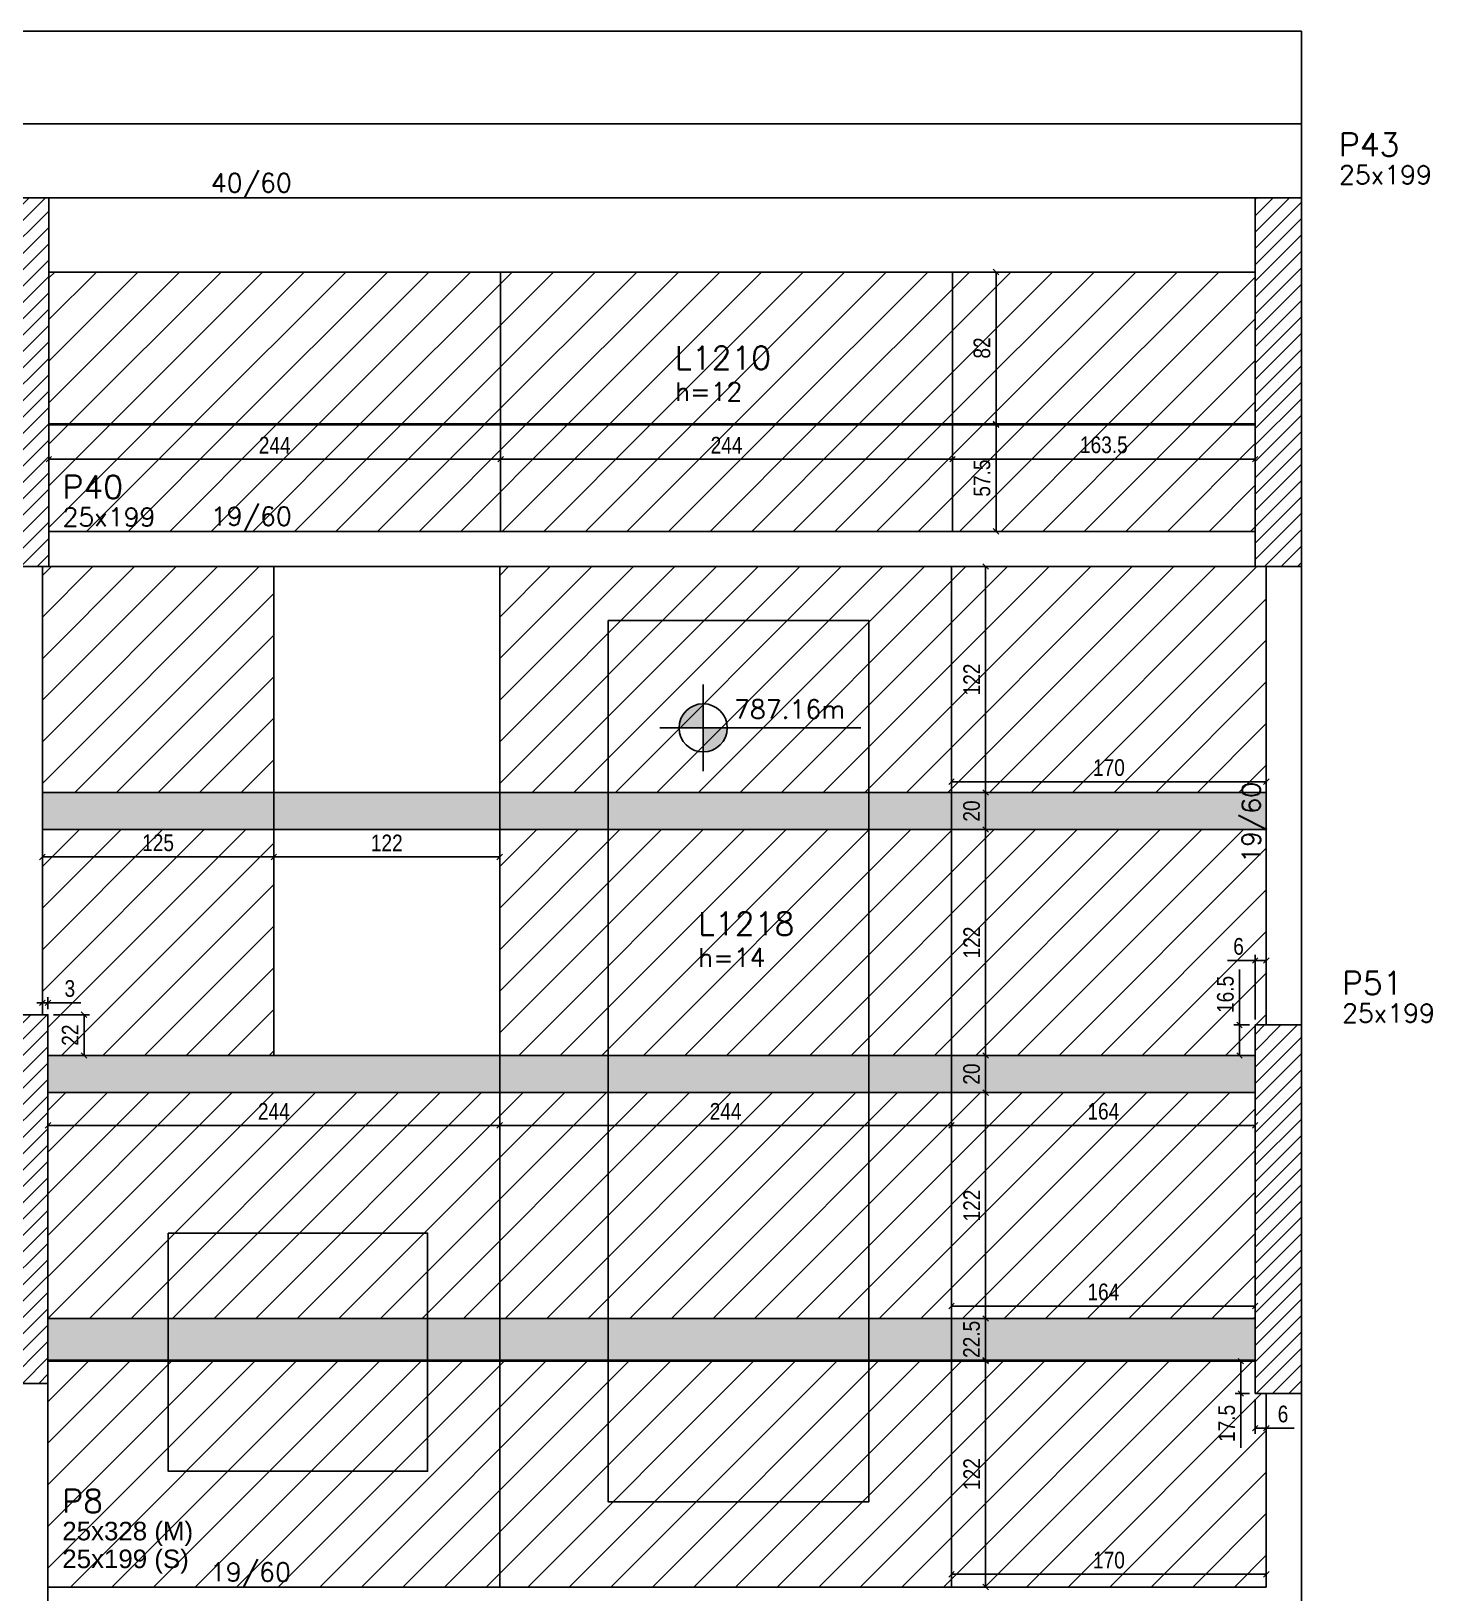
# Model space of a CAD drawing. Extents: x -3557 to 8661, y -614 to 3008.
# Drawn here: x 566 to 1322, y 1177 to 2020 of the extents above; entities that cross this region are included whole.
import ezdxf

# ---------------------------------------------------------------- set-up
doc = ezdxf.new("R2010")
doc.units = 0
doc.linetypes.add('DASHED', pattern=[0.75, 0.5, -0.25])
for name, color, linetype in [('242', 12, 'Continuous'), ('71', 6, 'Continuous'), ('COTA', 241, 'Continuous'), ('F-LAJES', 3, 'Continuous'), ('F-LAJES-DIM', 2, 'Continuous'), ('F-LAJES-NOME', 4, 'Continuous'), ('F-NÍVEL-PLANTA', 2, 'Continuous'), ('F-PILARES-DIM', 172, 'Continuous'), ('F-PILARES-HACH', 174, 'Continuous'), ('F-PILARES-M', 170, 'Continuous'), ('F-PILARES-NOME', 170, 'Continuous'), ('F-PILARES-S', 170, 'Continuous'), ('F-PILARES-V', 170, 'Continuous'), ('F-TEXTO', 6, 'Continuous'), ('F-VIGAS', 3, 'Continuous'), ('F-VIGAS-DIM', 2, 'Continuous'), ('Painéis', 200, 'Continuous')]:
    doc.layers.add(name, color=color, linetype=linetype)
doc.layers.add('Hachura', color=251, linetype='Continuous', lineweight=9)
doc.styles.add('COTA TECNICA-50', font='techl___.ttf', dxfattribs={"height": 9})
doc.styles.add('MCP', font='romans.shx')
doc.styles.get("Standard").update_dxf_attribs({"font": 'arial.ttf'})
doc.dimstyles.new('COTA PAINEL-50', dxfattribs={"dimtxt": 9, "dimasz": 3, "dimexe": 3, "dimexo": 3, "dimgap": 3, "dimtad": 1, "dimdec": 1, "dimzin": 12, "dimdsep": 46, "dimtxsty": 'COTA TECNICA-50', "dimblk1": 'OBLIQUE', "dimblk2": 'OBLIQUE', "dimsah": 1, "dimcen": 0.9, "dimclrd": 4, "dimclre": 4, "dimclrt": 240, "dimadec": 1, "dimazin": 3, "dimtfac": 1, "dimtdec": 1, "dimtmove": 0, "dimatfit": 3, "dimfxl": 1, "dimtolj": 1, "dimtzin": 12, "dimarcsym": 0})
pattern_1 = [(45, (-2007.842, 515.9404), (-4.419417, 4.419417), [])]
pattern_2 = [(45, (-5980.992, -425.763), (-11.22532, 11.22532), [])]

# ---------------------------------------------------------------- blocks, each defined once
blk = doc.blocks.new('Nível - Planta')
at = {"layer": 'F-NÍVEL-PLANTA'}
h = blk.add_hatch(color=71, dxfattribs=at)
h.paths.add_polyline_path([(0, 0), (0, 0.26, 0.414214), (-0.26, 0)])
h.paths.add_polyline_path([(0.26, 0), (0, 0), (0, -0.26, 0.414214)])
for p, q in [((0, -0.469), (0, 0.469)), ((-0.469, 0), (1.704, 0))]:
    blk.add_line(p, q, dxfattribs=at)
blk.add_circle((0, 0), 0.26, dxfattribs=at)
at = {"layer": 'F-TEXTO', "color": 3, "style": 'MCP'}
blk.add_attdef('NÍVEL', (0.333, 0.102), '', height=0.2, dxfattribs=at)
blk = doc.blocks.new('_Oblique')
at = {"color": 0, "linetype": 'ByBlock', "lineweight": -2}
blk.add_line((-0.5, -0.5), (0.5, 0.5), dxfattribs=at)
blk = doc.blocks.new('*D302')
at = {"layer": 'COTA', "color": 4, "lineweight": -2, "transparency": 16777216}
for p, q in [((575.16, 1805.44), (575.16, 1786.4)), ((819.16, 1805.44), (819.16, 1786.4)), ((575.16, 1789.4), (819.16, 1789.4))]:
    blk.add_line(p, q, dxfattribs=at)
at = {"layer": 'Defpoints', "color": 0, "transparency": 16777216}
for p in [(575.16, 1808.44), (819.16, 1808.44), (819.16, 1789.4)]:
    blk.add_point(p, dxfattribs=at)
at = {"layer": 'COTA', "color": 4, "lineweight": -2, "transparency": 16777216, "xscale": 3, "yscale": 3, "zscale": 3, "rotation": 180}
blk.add_blockref('_Oblique', (575.16, 1789.4), dxfattribs=at)
at = {"layer": 'COTA', "color": 4, "lineweight": -2, "transparency": 16777216, "xscale": 3, "yscale": 3, "zscale": 3}
blk.add_blockref('_Oblique', (819.16, 1789.4), dxfattribs=at)
at = {"layer": 'COTA', "color": 240, "transparency": 16777216, "insert": (697.16, 1796.96), "char_height": 9, "attachment_point": 5, "style": 'COTA TECNICA-50'}
blk.add_mtext('\\A1;244', dxfattribs=at)
blk = doc.blocks.new('*D303')
at = {"layer": 'COTA', "color": 4, "lineweight": -2, "transparency": 16777216}
for p, q in [((819.16, 1805.44), (819.16, 1786.4)), ((1063.16, 1805.44), (1063.16, 1786.4)), ((819.16, 1789.4), (1063.16, 1789.4))]:
    blk.add_line(p, q, dxfattribs=at)
at = {"layer": 'Defpoints', "color": 0, "transparency": 16777216}
for p in [(819.16, 1808.44), (1063.16, 1808.44), (1063.16, 1789.4)]:
    blk.add_point(p, dxfattribs=at)
at = {"layer": 'COTA', "color": 4, "lineweight": -2, "transparency": 16777216, "xscale": 3, "yscale": 3, "zscale": 3, "rotation": 180}
blk.add_blockref('_Oblique', (819.16, 1789.4), dxfattribs=at)
at = {"layer": 'COTA', "color": 4, "lineweight": -2, "transparency": 16777216, "xscale": 3, "yscale": 3, "zscale": 3}
blk.add_blockref('_Oblique', (1063.16, 1789.4), dxfattribs=at)
at = {"layer": 'COTA', "color": 240, "transparency": 16777216, "insert": (941.16, 1796.96), "char_height": 9, "attachment_point": 5, "style": 'COTA TECNICA-50'}
blk.add_mtext('\\A1;244', dxfattribs=at)
blk = doc.blocks.new('*D304')
at = {"layer": 'COTA', "color": 4, "lineweight": -2, "transparency": 16777216}
for p, q in [((1063.16, 1805.44), (1063.16, 1786.4)), ((1226.66, 1804.94), (1226.66, 1786.4)), ((1063.16, 1789.4), (1226.66, 1789.4))]:
    blk.add_line(p, q, dxfattribs=at)
at = {"layer": 'Defpoints', "color": 0, "transparency": 16777216}
for p in [(1063.16, 1808.44), (1226.66, 1807.94), (1226.66, 1789.4)]:
    blk.add_point(p, dxfattribs=at)
at = {"layer": 'COTA', "color": 4, "lineweight": -2, "transparency": 16777216, "xscale": 3, "yscale": 3, "zscale": 3, "rotation": 180}
blk.add_blockref('_Oblique', (1063.16, 1789.4), dxfattribs=at)
at = {"layer": 'COTA', "color": 4, "lineweight": -2, "transparency": 16777216, "xscale": 3, "yscale": 3, "zscale": 3}
blk.add_blockref('_Oblique', (1226.66, 1789.4), dxfattribs=at)
at = {"layer": 'COTA', "color": 240, "transparency": 16777216, "insert": (1144.91, 1797.09), "char_height": 9, "attachment_point": 5, "style": 'COTA TECNICA-50'}
blk.add_mtext('\\A1;163.5', dxfattribs=at)
blk = doc.blocks.new('*D305')
at = {"layer": 'COTA', "color": 4, "lineweight": -2, "transparency": 16777216}
for p, q in [((1066.16, 1807.94), (1089.72, 1807.94)), ((1086.72, 1750.44), (1086.72, 1807.94)), ((1066.16, 1750.44), (1089.72, 1750.44))]:
    blk.add_line(p, q, dxfattribs=at)
at = {"layer": 'Defpoints', "color": 0, "transparency": 16777216}
for p in [(1063.16, 1807.94), (1086.72, 1807.94), (1063.16, 1750.44)]:
    blk.add_point(p, dxfattribs=at)
at = {"layer": 'COTA', "color": 4, "lineweight": -2, "transparency": 16777216, "xscale": 3, "yscale": 3, "zscale": 3}
for p, rotation in [((1086.72, 1807.94), 90), ((1086.72, 1750.44), 270)]:
    blk.add_blockref('_Oblique', p, dxfattribs=dict(at, rotation=rotation))
at = {"layer": 'COTA', "color": 240, "transparency": 16777216, "insert": (1079.12, 1779.19), "char_height": 9, "attachment_point": 5, "rotation": 90, "style": 'COTA TECNICA-50'}
blk.add_mtext('\\A1;57.5', dxfattribs=at)
blk = doc.blocks.new('*D306')
at = {"layer": 'COTA', "color": 4, "lineweight": -2, "transparency": 16777216}
for p, q in [((1066.16, 1890.44), (1089.72, 1890.44)), ((1086.72, 1808.44), (1086.72, 1890.44)), ((1066.16, 1808.44), (1089.72, 1808.44))]:
    blk.add_line(p, q, dxfattribs=at)
at = {"layer": 'Defpoints', "color": 0, "transparency": 16777216}
for p in [(1063.16, 1890.44), (1086.72, 1890.44), (1063.16, 1808.44)]:
    blk.add_point(p, dxfattribs=at)
at = {"layer": 'COTA', "color": 4, "lineweight": -2, "transparency": 16777216, "xscale": 3, "yscale": 3, "zscale": 3}
for p, rotation in [((1086.72, 1890.44), 90), ((1086.72, 1808.44), 270)]:
    blk.add_blockref('_Oblique', p, dxfattribs=dict(at, rotation=rotation))
at = {"layer": 'COTA', "color": 240, "transparency": 16777216, "insert": (1079.13, 1849.44), "char_height": 9, "attachment_point": 5, "rotation": 90, "style": 'COTA TECNICA-50'}
blk.add_mtext('\\A1;82', dxfattribs=at)
blk = doc.blocks.new('*D195')
at = {"layer": 'COTA', "color": 4, "lineweight": -2, "transparency": 16777216}
for p, q in [((1062.66, 1183.44), (1062.66, 1190.38)), ((1232.66, 1183.44), (1232.66, 1190.38)), ((1062.66, 1187.38), (1232.66, 1187.38))]:
    blk.add_line(p, q, dxfattribs=at)
at = {"layer": 'Defpoints', "color": 0, "transparency": 16777216}
for p in [(1062.66, 1180.44), (1232.66, 1187.38), (1232.66, 1180.44)]:
    blk.add_point(p, dxfattribs=at)
at = {"layer": 'COTA', "color": 4, "lineweight": -2, "transparency": 16777216, "xscale": 3, "yscale": 3, "zscale": 3, "rotation": 180}
blk.add_blockref('_Oblique', (1062.66, 1187.38), dxfattribs=at)
at = {"layer": 'COTA', "color": 4, "lineweight": -2, "transparency": 16777216, "xscale": 3, "yscale": 3, "zscale": 3}
blk.add_blockref('_Oblique', (1232.66, 1187.38), dxfattribs=at)
at = {"layer": 'COTA', "color": 240, "transparency": 16777216, "insert": (1147.66, 1194.98), "char_height": 9, "attachment_point": 5, "style": 'COTA TECNICA-50'}
blk.add_mtext('\\A1;170', dxfattribs=at)
blk = doc.blocks.new('*D196')
at = {"layer": 'COTA', "color": 4, "lineweight": -2, "transparency": 16777216}
for p, q in [((1062.66, 1328.44), (1062.66, 1335.18)), ((1062.66, 1332.18), (1226.66, 1332.18)), ((1226.66, 1328.44), (1226.66, 1335.18))]:
    blk.add_line(p, q, dxfattribs=at)
at = {"layer": 'Defpoints', "color": 0, "transparency": 16777216}
for p in [(1226.66, 1332.18), (1062.66, 1325.44), (1226.66, 1325.44)]:
    blk.add_point(p, dxfattribs=at)
at = {"layer": 'COTA', "color": 4, "lineweight": -2, "transparency": 16777216, "xscale": 3, "yscale": 3, "zscale": 3, "rotation": 180}
blk.add_blockref('_Oblique', (1062.66, 1332.18), dxfattribs=at)
at = {"layer": 'COTA', "color": 4, "lineweight": -2, "transparency": 16777216, "xscale": 3, "yscale": 3, "zscale": 3}
blk.add_blockref('_Oblique', (1226.66, 1332.18), dxfattribs=at)
at = {"layer": 'COTA', "color": 240, "transparency": 16777216, "insert": (1144.66, 1339.77), "char_height": 9, "attachment_point": 5, "style": 'COTA TECNICA-50'}
blk.add_mtext('\\A1;164', dxfattribs=at)
blk = doc.blocks.new('*D197')
at = {"layer": 'COTA', "color": 4, "lineweight": -2, "transparency": 16777216}
for p, q in [((574.66, 1444.44), (574.66, 1426.71)), ((818.66, 1444.44), (818.66, 1426.71)), ((574.66, 1429.71), (818.66, 1429.71))]:
    blk.add_line(p, q, dxfattribs=at)
at = {"layer": 'Defpoints', "color": 0, "transparency": 16777216}
for p in [(574.66, 1447.44), (818.66, 1447.44), (818.66, 1429.71)]:
    blk.add_point(p, dxfattribs=at)
at = {"layer": 'COTA', "color": 4, "lineweight": -2, "transparency": 16777216, "xscale": 3, "yscale": 3, "zscale": 3, "rotation": 180}
blk.add_blockref('_Oblique', (574.66, 1429.71), dxfattribs=at)
at = {"layer": 'COTA', "color": 4, "lineweight": -2, "transparency": 16777216, "xscale": 3, "yscale": 3, "zscale": 3}
blk.add_blockref('_Oblique', (818.66, 1429.71), dxfattribs=at)
at = {"layer": 'COTA', "color": 240, "transparency": 16777216, "insert": (696.66, 1437.27), "char_height": 9, "attachment_point": 5, "style": 'COTA TECNICA-50'}
blk.add_mtext('\\A1;244', dxfattribs=at)
blk = doc.blocks.new('*D198')
at = {"layer": 'COTA', "color": 4, "lineweight": -2, "transparency": 16777216}
for p, q in [((818.66, 1444.44), (818.66, 1426.71)), ((1062.66, 1444.44), (1062.66, 1426.71)), ((818.66, 1429.71), (1062.66, 1429.71))]:
    blk.add_line(p, q, dxfattribs=at)
at = {"layer": 'Defpoints', "color": 0, "transparency": 16777216}
for p in [(818.66, 1447.44), (1062.66, 1447.44), (1062.66, 1429.71)]:
    blk.add_point(p, dxfattribs=at)
at = {"layer": 'COTA', "color": 4, "lineweight": -2, "transparency": 16777216, "xscale": 3, "yscale": 3, "zscale": 3, "rotation": 180}
blk.add_blockref('_Oblique', (818.66, 1429.71), dxfattribs=at)
at = {"layer": 'COTA', "color": 4, "lineweight": -2, "transparency": 16777216, "xscale": 3, "yscale": 3, "zscale": 3}
blk.add_blockref('_Oblique', (1062.66, 1429.71), dxfattribs=at)
at = {"layer": 'COTA', "color": 240, "transparency": 16777216, "insert": (940.66, 1437.27), "char_height": 9, "attachment_point": 5, "style": 'COTA TECNICA-50'}
blk.add_mtext('\\A1;244', dxfattribs=at)
blk = doc.blocks.new('*D199')
at = {"layer": 'COTA', "color": 4, "lineweight": -2, "transparency": 16777216}
for p, q in [((1062.66, 1444.44), (1062.66, 1426.71)), ((1226.66, 1444.44), (1226.66, 1426.71)), ((1062.66, 1429.71), (1226.66, 1429.71))]:
    blk.add_line(p, q, dxfattribs=at)
at = {"layer": 'Defpoints', "color": 0, "transparency": 16777216}
for p in [(1062.66, 1447.44), (1226.66, 1447.44), (1226.66, 1429.71)]:
    blk.add_point(p, dxfattribs=at)
at = {"layer": 'COTA', "color": 4, "lineweight": -2, "transparency": 16777216, "xscale": 3, "yscale": 3, "zscale": 3, "rotation": 180}
blk.add_blockref('_Oblique', (1062.66, 1429.71), dxfattribs=at)
at = {"layer": 'COTA', "color": 4, "lineweight": -2, "transparency": 16777216, "xscale": 3, "yscale": 3, "zscale": 3}
blk.add_blockref('_Oblique', (1226.66, 1429.71), dxfattribs=at)
at = {"layer": 'COTA', "color": 240, "transparency": 16777216, "insert": (1144.66, 1437.3), "char_height": 9, "attachment_point": 5, "style": 'COTA TECNICA-50'}
blk.add_mtext('\\A1;164', dxfattribs=at)
blk = doc.blocks.new('*D200')
at = {"layer": 'COTA', "color": 4, "lineweight": -2, "transparency": 16777216}
for p, q in [((1065.66, 1302.44), (1084.09, 1302.44)), ((1081.09, 1180.44), (1081.09, 1302.44)), ((1065.66, 1180.44), (1084.09, 1180.44))]:
    blk.add_line(p, q, dxfattribs=at)
at = {"layer": 'Defpoints', "color": 0, "transparency": 16777216}
for p in [(1062.66, 1302.44), (1081.09, 1302.44), (1062.66, 1180.44)]:
    blk.add_point(p, dxfattribs=at)
at = {"layer": 'COTA', "color": 4, "lineweight": -2, "transparency": 16777216, "xscale": 3, "yscale": 3, "zscale": 3}
for p, rotation in [((1081.09, 1302.44), 90), ((1081.09, 1180.44), 270)]:
    blk.add_blockref('_Oblique', p, dxfattribs=dict(at, rotation=rotation))
at = {"layer": 'COTA', "color": 240, "transparency": 16777216, "insert": (1073.54, 1241.44), "char_height": 9, "attachment_point": 5, "rotation": 90, "style": 'COTA TECNICA-50'}
blk.add_mtext('\\A1;122', dxfattribs=at)
blk = doc.blocks.new('*D201')
at = {"layer": 'COTA', "color": 4, "lineweight": -2, "transparency": 16777216}
for p, q in [((1065.66, 1325.44), (1084.09, 1325.44)), ((1081.09, 1302.94), (1081.09, 1325.44)), ((1065.66, 1302.94), (1084.09, 1302.94))]:
    blk.add_line(p, q, dxfattribs=at)
at = {"layer": 'Defpoints', "color": 0, "transparency": 16777216}
for p in [(1062.66, 1325.44), (1081.09, 1325.44), (1062.66, 1302.94)]:
    blk.add_point(p, dxfattribs=at)
at = {"layer": 'COTA', "color": 4, "lineweight": -2, "transparency": 16777216, "xscale": 3, "yscale": 3, "zscale": 3}
for p, rotation in [((1081.09, 1325.44), 90), ((1081.09, 1302.94), 270)]:
    blk.add_blockref('_Oblique', p, dxfattribs=dict(at, rotation=rotation))
at = {"layer": 'COTA', "color": 240, "transparency": 16777216, "insert": (1073.49, 1314.19), "char_height": 9, "attachment_point": 5, "rotation": 90, "style": 'COTA TECNICA-50'}
blk.add_mtext('\\A1;22.5', dxfattribs=at)
blk = doc.blocks.new('*D202')
at = {"layer": 'COTA', "color": 4, "lineweight": -2, "transparency": 16777216}
for p, q in [((1065.66, 1447.44), (1084.09, 1447.44)), ((1081.09, 1325.44), (1081.09, 1447.44)), ((1065.66, 1325.44), (1084.09, 1325.44))]:
    blk.add_line(p, q, dxfattribs=at)
at = {"layer": 'Defpoints', "color": 0, "transparency": 16777216}
for p in [(1062.66, 1447.44), (1081.09, 1447.44), (1062.66, 1325.44)]:
    blk.add_point(p, dxfattribs=at)
at = {"layer": 'COTA', "color": 4, "lineweight": -2, "transparency": 16777216, "xscale": 3, "yscale": 3, "zscale": 3}
for p, rotation in [((1081.09, 1447.44), 90), ((1081.09, 1325.44), 270)]:
    blk.add_blockref('_Oblique', p, dxfattribs=dict(at, rotation=rotation))
at = {"layer": 'COTA', "color": 240, "transparency": 16777216, "insert": (1073.54, 1386.44), "char_height": 9, "attachment_point": 5, "rotation": 90, "style": 'COTA TECNICA-50'}
blk.add_mtext('\\A1;122', dxfattribs=at)
blk = doc.blocks.new('*D203')
at = {"layer": 'COTA', "color": 4, "lineweight": -2, "transparency": 16777216}
for p, q in [((1065.66, 1467.44), (1084.09, 1467.44)), ((1081.09, 1447.44), (1081.09, 1467.44)), ((1065.66, 1447.44), (1084.09, 1447.44))]:
    blk.add_line(p, q, dxfattribs=at)
at = {"layer": 'Defpoints', "color": 0, "transparency": 16777216}
for p in [(1062.66, 1467.44), (1081.09, 1467.44), (1062.66, 1447.44)]:
    blk.add_point(p, dxfattribs=at)
at = {"layer": 'COTA', "color": 4, "lineweight": -2, "transparency": 16777216, "xscale": 3, "yscale": 3, "zscale": 3}
for p, rotation in [((1081.09, 1467.44), 90), ((1081.09, 1447.44), 270)]:
    blk.add_blockref('_Oblique', p, dxfattribs=dict(at, rotation=rotation))
at = {"layer": 'COTA', "color": 240, "transparency": 16777216, "insert": (1073.5, 1457.44), "char_height": 9, "attachment_point": 5, "rotation": 90, "style": 'COTA TECNICA-50'}
blk.add_mtext('\\A1;20', dxfattribs=at)
blk = doc.blocks.new('*D204')
at = {"layer": 'COTA', "color": 4, "lineweight": -2, "transparency": 16777216}
for p, q in [((1065.66, 1589.44), (1084.09, 1589.44)), ((1081.09, 1467.44), (1081.09, 1589.44)), ((1065.66, 1467.44), (1084.09, 1467.44))]:
    blk.add_line(p, q, dxfattribs=at)
at = {"layer": 'Defpoints', "color": 0, "transparency": 16777216}
for p in [(1062.66, 1589.44), (1081.09, 1589.44), (1062.66, 1467.44)]:
    blk.add_point(p, dxfattribs=at)
at = {"layer": 'COTA', "color": 4, "lineweight": -2, "transparency": 16777216, "xscale": 3, "yscale": 3, "zscale": 3}
for p, rotation in [((1081.09, 1589.44), 90), ((1081.09, 1467.44), 270)]:
    blk.add_blockref('_Oblique', p, dxfattribs=dict(at, rotation=rotation))
at = {"layer": 'COTA', "color": 240, "transparency": 16777216, "insert": (1073.54, 1528.44), "char_height": 9, "attachment_point": 5, "rotation": 90, "style": 'COTA TECNICA-50'}
blk.add_mtext('\\A1;122', dxfattribs=at)
blk = doc.blocks.new('*D205')
at = {"layer": 'COTA', "color": 4, "lineweight": -2, "transparency": 16777216}
for p, q in [((1065.66, 1609.44), (1084.09, 1609.44)), ((1081.09, 1589.44), (1081.09, 1609.44)), ((1065.66, 1589.44), (1084.09, 1589.44))]:
    blk.add_line(p, q, dxfattribs=at)
at = {"layer": 'Defpoints', "color": 0, "transparency": 16777216}
for p in [(1062.66, 1609.44), (1081.09, 1609.44), (1062.66, 1589.44)]:
    blk.add_point(p, dxfattribs=at)
at = {"layer": 'COTA', "color": 4, "lineweight": -2, "transparency": 16777216, "xscale": 3, "yscale": 3, "zscale": 3}
for p, rotation in [((1081.09, 1609.44), 90), ((1081.09, 1589.44), 270)]:
    blk.add_blockref('_Oblique', p, dxfattribs=dict(at, rotation=rotation))
at = {"layer": 'COTA', "color": 240, "transparency": 16777216, "insert": (1073.5, 1599.44), "char_height": 9, "attachment_point": 5, "rotation": 90, "style": 'COTA TECNICA-50'}
blk.add_mtext('\\A1;20', dxfattribs=at)
blk = doc.blocks.new('*D206')
at = {"layer": 'COTA', "color": 4, "lineweight": -2, "transparency": 16777216}
for p, q in [((1065.66, 1731.44), (1084.09, 1731.44)), ((1081.09, 1609.44), (1081.09, 1731.44)), ((1065.66, 1609.44), (1084.09, 1609.44))]:
    blk.add_line(p, q, dxfattribs=at)
at = {"layer": 'Defpoints', "color": 0, "transparency": 16777216}
for p in [(1062.66, 1731.44), (1081.09, 1731.44), (1062.66, 1609.44)]:
    blk.add_point(p, dxfattribs=at)
at = {"layer": 'COTA', "color": 4, "lineweight": -2, "transparency": 16777216, "xscale": 3, "yscale": 3, "zscale": 3}
for p, rotation in [((1081.09, 1731.44), 90), ((1081.09, 1609.44), 270)]:
    blk.add_blockref('_Oblique', p, dxfattribs=dict(at, rotation=rotation))
at = {"layer": 'COTA', "color": 240, "transparency": 16777216, "insert": (1073.54, 1670.44), "char_height": 9, "attachment_point": 5, "rotation": 90, "style": 'COTA TECNICA-50'}
blk.add_mtext('\\A1;122', dxfattribs=at)
blk = doc.blocks.new('*D207')
at = {"layer": 'COTA', "color": 4, "lineweight": -2, "transparency": 16777216}
for p, q in [((1062.66, 1612.44), (1062.66, 1618.26)), ((1062.66, 1615.26), (1232.66, 1615.26)), ((1232.66, 1612.44), (1232.66, 1618.26))]:
    blk.add_line(p, q, dxfattribs=at)
at = {"layer": 'Defpoints', "color": 0, "transparency": 16777216}
for p in [(1232.66, 1615.26), (1062.66, 1609.44), (1232.66, 1609.44)]:
    blk.add_point(p, dxfattribs=at)
at = {"layer": 'COTA', "color": 4, "lineweight": -2, "transparency": 16777216, "xscale": 3, "yscale": 3, "zscale": 3, "rotation": 180}
blk.add_blockref('_Oblique', (1062.66, 1615.26), dxfattribs=at)
at = {"layer": 'COTA', "color": 4, "lineweight": -2, "transparency": 16777216, "xscale": 3, "yscale": 3, "zscale": 3}
blk.add_blockref('_Oblique', (1232.66, 1615.26), dxfattribs=at)
at = {"layer": 'COTA', "color": 240, "transparency": 16777216, "insert": (1147.66, 1622.85), "char_height": 9, "attachment_point": 5, "style": 'COTA TECNICA-50'}
blk.add_mtext('\\A1;170', dxfattribs=at)
blk = doc.blocks.new('*D208')
at = {"layer": 'COTA', "color": 4, "lineweight": -2, "transparency": 16777216}
for p, q in [((1223.66, 1302.44), (1215.88, 1302.44)), ((1218.88, 1302.44), (1218.88, 1284.94)), ((1223.66, 1284.94), (1215.88, 1284.94)), ((1218.88, 1284.94), (1218.88, 1255.7))]:
    blk.add_line(p, q, dxfattribs=at)
at = {"layer": 'Defpoints', "color": 0, "transparency": 16777216}
for p in [(1226.66, 1302.44), (1218.88, 1284.94), (1226.66, 1284.94)]:
    blk.add_point(p, dxfattribs=at)
at = {"layer": 'COTA', "color": 4, "lineweight": -2, "transparency": 16777216, "xscale": 3, "yscale": 3, "zscale": 3}
for p, rotation in [((1218.88, 1302.44), 90), ((1218.88, 1284.94), 270)]:
    blk.add_blockref('_Oblique', p, dxfattribs=dict(at, rotation=rotation))
at = {"layer": 'COTA', "color": 240, "transparency": 16777216, "insert": (1211.28, 1268.82), "char_height": 9, "attachment_point": 5, "rotation": 90, "style": 'COTA TECNICA-50'}
blk.add_mtext('\\A1;17.5', dxfattribs=at)
blk = doc.blocks.new('*D209')
at = {"layer": 'COTA', "color": 4, "lineweight": -2, "transparency": 16777216}
for p, q in [((1226.66, 1281.94), (1226.66, 1263.25)), ((1232.66, 1281.94), (1232.66, 1263.25)), ((1226.66, 1266.25), (1232.66, 1266.25)), ((1232.66, 1266.25), (1247.66, 1266.25))]:
    blk.add_line(p, q, dxfattribs=at)
at = {"layer": 'Defpoints', "color": 0, "transparency": 16777216}
for p in [(1226.66, 1284.94), (1232.66, 1284.94), (1232.66, 1266.25)]:
    blk.add_point(p, dxfattribs=at)
at = {"layer": 'COTA', "color": 4, "lineweight": -2, "transparency": 16777216, "xscale": 3, "yscale": 3, "zscale": 3, "rotation": 180}
blk.add_blockref('_Oblique', (1226.66, 1266.25), dxfattribs=at)
at = {"layer": 'COTA', "color": 4, "lineweight": -2, "transparency": 16777216, "xscale": 3, "yscale": 3, "zscale": 3}
blk.add_blockref('_Oblique', (1232.66, 1266.25), dxfattribs=at)
at = {"layer": 'COTA', "color": 240, "transparency": 16777216, "insert": (1241.66, 1273.84), "char_height": 9, "attachment_point": 5, "style": 'COTA TECNICA-50'}
blk.add_mtext('\\A1;6', dxfattribs=at)
blk = doc.blocks.new('*D349')
at = {"layer": 'COTA', "color": 4, "lineweight": -2, "transparency": 16777216}
for p, q in [((1218.18, 1483.94), (1218.18, 1513.91)), ((1223.66, 1483.94), (1215.18, 1483.94)), ((1218.18, 1467.44), (1218.18, 1483.94)), ((1223.66, 1467.44), (1215.18, 1467.44))]:
    blk.add_line(p, q, dxfattribs=at)
at = {"layer": 'Defpoints', "color": 0, "transparency": 16777216}
for p in [(1218.18, 1483.94), (1226.66, 1483.94), (1226.66, 1467.44)]:
    blk.add_point(p, dxfattribs=at)
at = {"layer": 'COTA', "color": 4, "lineweight": -2, "transparency": 16777216, "xscale": 3, "yscale": 3, "zscale": 3}
for p, rotation in [((1218.18, 1483.94), 90), ((1218.18, 1467.44), 270)]:
    blk.add_blockref('_Oblique', p, dxfattribs=dict(at, rotation=rotation))
at = {"layer": 'COTA', "color": 240, "transparency": 16777216, "insert": (1210.58, 1500.43), "char_height": 9, "attachment_point": 5, "rotation": 90, "style": 'COTA TECNICA-50'}
blk.add_mtext('\\A1;16.5', dxfattribs=at)
blk = doc.blocks.new('*D210')
at = {"layer": 'COTA', "color": 4, "lineweight": -2, "transparency": 16777216}
for p, q in [((1226.66, 1518.71), (1211.66, 1518.71)), ((1226.66, 1486.94), (1226.66, 1521.71)), ((1232.66, 1518.71), (1226.66, 1518.71)), ((1232.66, 1486.94), (1232.66, 1521.71))]:
    blk.add_line(p, q, dxfattribs=at)
at = {"layer": 'Defpoints', "color": 0, "transparency": 16777216}
for p in [(1226.66, 1518.71), (1226.66, 1483.94), (1232.66, 1483.94)]:
    blk.add_point(p, dxfattribs=at)
at = {"layer": 'COTA', "color": 4, "lineweight": -2, "transparency": 16777216, "xscale": 3, "yscale": 3, "zscale": 3, "rotation": 180}
blk.add_blockref('_Oblique', (1226.66, 1518.71), dxfattribs=at)
at = {"layer": 'COTA', "color": 4, "lineweight": -2, "transparency": 16777216, "xscale": 3, "yscale": 3, "zscale": 3}
blk.add_blockref('_Oblique', (1232.66, 1518.71), dxfattribs=at)
at = {"layer": 'COTA', "color": 240, "transparency": 16777216, "insert": (1217.66, 1526.3), "char_height": 9, "attachment_point": 5, "style": 'COTA TECNICA-50'}
blk.add_mtext('\\A1;6', dxfattribs=at)
blk = doc.blocks.new('*D341')
at = {"layer": 'COTA', "color": 4, "lineweight": -2, "transparency": 16777216}
for p, q in [((571.66, 1586.44), (571.66, 1571.64)), ((696.66, 1586.44), (696.66, 1571.64)), ((571.66, 1574.64), (696.66, 1574.64))]:
    blk.add_line(p, q, dxfattribs=at)
at = {"layer": 'Defpoints', "color": 0, "transparency": 16777216}
for p in [(571.66, 1589.44), (696.66, 1589.44), (696.66, 1574.64)]:
    blk.add_point(p, dxfattribs=at)
at = {"layer": 'COTA', "color": 4, "lineweight": -2, "transparency": 16777216, "xscale": 3, "yscale": 3, "zscale": 3, "rotation": 180}
blk.add_blockref('_Oblique', (571.66, 1574.64), dxfattribs=at)
at = {"layer": 'COTA', "color": 4, "lineweight": -2, "transparency": 16777216, "xscale": 3, "yscale": 3, "zscale": 3}
blk.add_blockref('_Oblique', (696.66, 1574.64), dxfattribs=at)
at = {"layer": 'COTA', "color": 240, "transparency": 16777216, "insert": (634.16, 1582.23), "char_height": 9, "attachment_point": 5, "style": 'COTA TECNICA-50'}
blk.add_mtext('\\A1;125', dxfattribs=at)
blk = doc.blocks.new('*D342')
at = {"layer": 'COTA', "color": 4, "lineweight": -2, "transparency": 16777216}
for p, q in [((696.66, 1586.44), (696.66, 1571.64)), ((818.66, 1586.44), (818.66, 1571.64)), ((696.66, 1574.64), (818.66, 1574.64))]:
    blk.add_line(p, q, dxfattribs=at)
at = {"layer": 'Defpoints', "color": 0, "transparency": 16777216}
for p in [(696.66, 1589.44), (818.66, 1589.44), (818.66, 1574.64)]:
    blk.add_point(p, dxfattribs=at)
at = {"layer": 'COTA', "color": 4, "lineweight": -2, "transparency": 16777216, "xscale": 3, "yscale": 3, "zscale": 3, "rotation": 180}
blk.add_blockref('_Oblique', (696.66, 1574.64), dxfattribs=at)
at = {"layer": 'COTA', "color": 4, "lineweight": -2, "transparency": 16777216, "xscale": 3, "yscale": 3, "zscale": 3}
blk.add_blockref('_Oblique', (818.66, 1574.64), dxfattribs=at)
at = {"layer": 'COTA', "color": 240, "transparency": 16777216, "insert": (757.66, 1582.19), "char_height": 9, "attachment_point": 5, "style": 'COTA TECNICA-50'}
blk.add_mtext('\\A1;122', dxfattribs=at)
blk = doc.blocks.new('*D343')
at = {"layer": 'COTA', "color": 4, "lineweight": -2, "transparency": 16777216}
for p, q in [((577.66, 1489.44), (597.17, 1489.44)), ((594.17, 1467.44), (594.17, 1489.44)), ((577.66, 1467.44), (597.17, 1467.44))]:
    blk.add_line(p, q, dxfattribs=at)
at = {"layer": 'Defpoints', "color": 0, "transparency": 16777216}
for p in [(574.66, 1489.44), (594.17, 1489.44), (574.66, 1467.44)]:
    blk.add_point(p, dxfattribs=at)
at = {"layer": 'COTA', "color": 4, "lineweight": -2, "transparency": 16777216, "xscale": 3, "yscale": 3, "zscale": 3}
for p, rotation in [((594.17, 1489.44), 90), ((594.17, 1467.44), 270)]:
    blk.add_blockref('_Oblique', p, dxfattribs=dict(at, rotation=rotation))
at = {"layer": 'COTA', "color": 240, "transparency": 16777216, "insert": (586.67, 1478.44), "char_height": 9, "attachment_point": 5, "rotation": 90, "style": 'COTA TECNICA-50'}
blk.add_mtext('\\A1;22', dxfattribs=at)
blk = doc.blocks.new('*D340')
at = {"layer": 'COTA', "color": 4, "lineweight": -2, "transparency": 16777216}
for p, q in [((571.66, 1495.87), (568.66, 1495.87)), ((571.66, 1492.44), (571.66, 1498.87)), ((571.66, 1495.87), (574.66, 1495.87)), ((574.66, 1492.44), (574.66, 1498.87)), ((574.66, 1495.87), (592.36, 1495.87))]:
    blk.add_line(p, q, dxfattribs=at)
at = {"layer": 'Defpoints', "color": 0, "transparency": 16777216}
for p in [(574.66, 1495.87), (571.66, 1489.44), (574.66, 1489.44)]:
    blk.add_point(p, dxfattribs=at)
at = {"layer": 'COTA', "color": 4, "lineweight": -2, "transparency": 16777216, "xscale": 3, "yscale": 3, "zscale": 3}
blk.add_blockref('_Oblique', (571.66, 1495.87), dxfattribs=at)
at = {"layer": 'COTA', "color": 4, "lineweight": -2, "transparency": 16777216, "xscale": 3, "yscale": 3, "zscale": 3, "rotation": 180}
blk.add_blockref('_Oblique', (574.66, 1495.87), dxfattribs=at)
at = {"layer": 'COTA', "color": 240, "transparency": 16777216, "insert": (586.51, 1503.56), "char_height": 9, "attachment_point": 5, "style": 'COTA TECNICA-50'}
blk.add_mtext('\\A1;3', dxfattribs=at)

msp = doc.modelspace()

# ---------------------------------------------------------------- hatches: boundary and pattern name
at = {"layer": 'F-PILARES-HACH', "linetype": 'Continuous'}
h = msp.add_hatch(dxfattribs=at)
h.set_pattern_fill('ANSI31', color=256, scale=50, style=0)
h.set_pattern_definition(pattern_1)
h.paths.add_polyline_path([(550.16, 1731.44), (575.16, 1731.44), (575.16, 1930.44), (550.16, 1930.44)], flags=16)
h = msp.add_hatch(dxfattribs=at)
h.set_pattern_fill('ANSI31', color=256, scale=50, style=0)
h.set_pattern_definition(pattern_1)
h.paths.add_polyline_path([(1226.66, 1731.44), (1251.66, 1731.44), (1251.66, 1930.44), (1226.66, 1930.44)], flags=16)
h = msp.add_hatch(dxfattribs=at)
h.set_pattern_fill('ANSI31', color=256, scale=50, style=0)
h.set_pattern_definition(pattern_1)
h.paths.add_polyline_path([(549.66, 1290.44), (574.66, 1290.44), (574.66, 1489.44), (549.66, 1489.44)], flags=16)
h = msp.add_hatch(dxfattribs=at)
h.set_pattern_fill('ANSI31', color=256, scale=50, style=0)
h.set_pattern_definition(pattern_1)
h.paths.add_polyline_path([(1226.66, 1284.94), (1251.66, 1284.94), (1251.66, 1483.94), (1226.66, 1483.94)], flags=16)
at = {"layer": 'Hachura', "linetype": 'ByBlock'}
h = msp.add_hatch(dxfattribs=at)
h.set_pattern_fill('ANSI31', color=256, scale=5)
h.set_pattern_definition(pattern_2)
h.paths.add_polyline_path([(575.16, 1890.44), (575.16, 1808.44), (819.16, 1808.44), (819.16, 1890.44)])
h.paths.add_polyline_path([(575.16, 1807.94), (575.16, 1750.44), (819.16, 1750.44), (819.16, 1807.94)])
h.paths.add_polyline_path([(1063.16, 1750.44), (1063.16, 1807.94), (819.16, 1807.94), (819.16, 1750.44)])
h.paths.add_polyline_path([(1063.16, 1890.44), (819.16, 1890.44), (819.16, 1808.44), (1063.16, 1808.44)])
h.paths.add_polyline_path([(1226.66, 1808.44), (1226.66, 1890.44), (1063.16, 1890.44), (1063.16, 1808.44)])
h.paths.add_polyline_path([(1226.66, 1750.44), (1226.66, 1807.94), (1063.16, 1807.94), (1063.16, 1750.44)])
h = msp.add_hatch(dxfattribs=at)
h.set_pattern_fill('ANSI31', color=256, scale=5)
h.set_pattern_definition(pattern_2)
h.paths.add_polyline_path([(696.66, 1731.44), (575.16, 1731.44), (571.66, 1731.44), (571.66, 1609.44), (696.66, 1609.44)])
h.paths.add_polyline_path([(696.66, 1467.44), (696.66, 1589.44), (571.66, 1589.44), (571.66, 1489.44), (574.66, 1489.44), (574.66, 1467.44)])
h = msp.add_hatch(dxfattribs=at)
h.set_pattern_fill('ANSI31', color=256, scale=5)
h.set_pattern_definition(pattern_2)
h.paths.add_polyline_path([(818.66, 1180.44), (818.66, 1302.44), (574.66, 1302.44), (574.66, 1290.44), (574.66, 1180.44)])
h.paths.add_polyline_path([(818.66, 1325.44), (818.66, 1447.44), (574.66, 1447.44), (574.66, 1325.44)])
h.paths.add_polyline_path([(1062.66, 1325.44), (1062.66, 1447.44), (818.66, 1447.44), (818.66, 1325.44)])
h.paths.add_polyline_path([(818.66, 1302.44), (818.66, 1180.44), (1062.66, 1180.44), (1062.66, 1302.44)])
h.paths.add_polyline_path([(1232.66, 1180.44), (1232.66, 1284.94), (1226.66, 1284.94), (1226.66, 1302.44), (1062.66, 1302.44), (1062.66, 1180.44)])
h.paths.add_polyline_path([(1062.66, 1447.44), (1062.66, 1325.44), (1226.66, 1325.44), (1226.66, 1447.44)])
h.paths.add_polyline_path([(1062.66, 1589.44), (1062.66, 1467.44), (1226.66, 1467.44), (1226.66, 1483.94), (1232.66, 1483.94), (1232.66, 1589.44)])
h.paths.add_polyline_path([(1062.66, 1589.44), (818.66, 1589.44), (818.66, 1467.44), (1062.66, 1467.44)])
h.paths.add_polyline_path([(1232.66, 1609.44), (1232.66, 1731.44), (1226.66, 1731.44), (1062.66, 1731.44), (1062.66, 1609.44)])
h.paths.add_polyline_path([(1062.66, 1731.44), (818.66, 1731.44), (818.66, 1609.44), (1062.66, 1609.44)])
h = msp.add_hatch(color=256, dxfattribs=at)
h.dxf.hatch_style = 1
h.paths.add_polyline_path([(818.66, 1609.44), (571.66, 1609.44), (571.66, 1589.44), (818.66, 1589.44)])
h.paths.add_polyline_path([(1062.66, 1609.44), (818.66, 1609.44), (818.66, 1589.44), (1062.66, 1589.44)])
h.paths.add_polyline_path([(1232.66, 1609.44), (1062.66, 1609.44), (1062.66, 1589.44), (1232.66, 1589.44)])
h = msp.add_hatch(color=256, dxfattribs=at)
h.dxf.hatch_style = 1
h.paths.add_polyline_path([(818.66, 1467.44), (574.66, 1467.44), (574.66, 1447.44), (818.66, 1447.44)])
h.paths.add_polyline_path([(1062.66, 1467.44), (818.66, 1467.44), (818.66, 1447.44), (1062.66, 1447.44)])
h.paths.add_polyline_path([(1226.66, 1467.44), (1062.66, 1467.44), (1062.66, 1447.44), (1226.66, 1447.44)])
h = msp.add_hatch(color=256, dxfattribs=at)
h.dxf.hatch_style = 1
h.paths.add_polyline_path([(818.66, 1325.44), (574.66, 1325.44), (574.66, 1302.44), (818.66, 1302.44)])
h.paths.add_polyline_path([(1062.66, 1325.44), (818.66, 1325.44), (818.66, 1302.44), (1062.66, 1302.44)])
h.paths.add_polyline_path([(1226.66, 1325.44), (1062.66, 1325.44), (1062.66, 1302.44), (1226.66, 1302.44)])

# ---------------------------------------------------------------- linework, layer by layer
at = {"layer": '242', "linetype": 'Continuous'}
for p, q in [((1239.16, 1830.94), (1239.16, 1830.94)), ((1239.16, 1384.44), (1239.16, 1384.44))]:
    msp.add_line(p, q, dxfattribs=at)
at = {"layer": '71', "color": 2}
for p, q in [((1251.66, 2020.44), (-731.84, 2020.44)), ((1251.66, 1970.44), (1251.66, 2020.44))]:
    msp.add_line(p, q, dxfattribs=at)
at = {"layer": '71', "color": 1, "linetype": 'DASHED'}
msp.add_line((-731.84, 1930.44), (1251.66, 1930.44), dxfattribs=at)
at = {"layer": 'COTA'}
for points in [[(877.3, 1702.32), (1017.95, 1702.32), (1017.95, 1226.46), (877.3, 1226.46)], [(639.68, 1371.59), (779.75, 1371.59), (779.75, 1243.02), (639.68, 1243.02)]]:
    msp.add_lwpolyline(points, close=True, dxfattribs=at)
at = {"layer": 'F-LAJES', "linetype": 'Continuous'}
for p, q in [((-3246.84, 1970.44), (1251.66, 1970.44)), ((1251.66, 1970.44), (1251.66, 1930.44))]:
    msp.add_line(p, q, dxfattribs=at)
at = {"layer": 'F-PILARES-M', "linetype": 'Continuous'}
msp.add_lwpolyline([(574.66, 1290.44), (549.66, 1290.44), (549.66, 1161.44), (574.66, 1161.44), (574.66, 1290.44)], dxfattribs=at)
at = {"layer": 'F-PILARES-S', "linetype": 'Continuous'}
for points in [[(550.16, 1731.44), (575.16, 1731.44), (575.16, 1930.44), (550.16, 1930.44), (550.16, 1731.44)], [(1226.66, 1731.44), (1251.66, 1731.44), (1251.66, 1930.44), (1226.66, 1930.44), (1226.66, 1731.44)], [(1226.66, 1284.94), (1251.66, 1284.94), (1251.66, 1483.94), (1226.66, 1483.94), (1226.66, 1284.94)]]:
    msp.add_lwpolyline(points, dxfattribs=at)
at = {"layer": 'F-PILARES-V', "linetype": 'Continuous'}
msp.add_lwpolyline([(549.66, 1290.44), (574.66, 1290.44), (574.66, 1489.44), (549.66, 1489.44), (549.66, 1290.44)], dxfattribs=at)
at = {"layer": 'F-VIGAS'}
for points in [[(1226.66, 1930.44), (575.16, 1930.44)], [(575.16, 1890.44), (1226.66, 1890.44)], [(1226.66, 1750.44), (575.16, 1750.44)], [(571.66, 1489.44), (571.66, 1731.44)], [(575.16, 1731.44), (1226.66, 1731.44)], [(1232.66, 1731.44), (1232.66, 1483.94)], [(1251.66, 1483.94), (1251.66, 1731.44)], [(1232.66, 1284.94), (1232.66, 1180.44)], [(1251.66, 1170.94), (1251.66, 1284.94)], [(1232.66, 1180.44), (574.66, 1180.44)]]:
    msp.add_lwpolyline(points, dxfattribs=at)
at = {"layer": 'Painéis'}
for p, q in [((819.16, 1750.44), (819.16, 1890.44)), ((1063.16, 1750.44), (1063.16, 1890.44))]:
    msp.add_line(p, q, dxfattribs=at)
for points in [[(575.16, 1808.44), (1226.66, 1808.44)], [(575.16, 1807.94), (1226.66, 1807.94)], [(696.66, 1467.44), (696.66, 1731.44)], [(818.66, 1180.44), (818.66, 1731.44)], [(1062.66, 1180.44), (1062.66, 1731.44)], [(571.66, 1609.44), (1232.66, 1609.44)], [(571.66, 1589.44), (1232.66, 1589.44)], [(574.66, 1467.44), (1226.66, 1467.44)], [(574.66, 1447.44), (1226.66, 1447.44)], [(574.66, 1325.44), (1226.66, 1325.44)], [(574.66, 1302.94), (1226.66, 1302.94)], [(574.66, 1302.44), (1226.66, 1302.44)]]:
    msp.add_lwpolyline(points, dxfattribs=at)

# ---------------------------------------------------------------- block references
at = {"layer": 'F-NÍVEL-PLANTA', "linetype": 'Continuous', "xscale": 50, "yscale": 50, "zscale": 50}
msp.add_blockref('Nível - Planta', (928.53, 1644.32), dxfattribs=at).add_auto_attribs({'NÍVEL': '787.16m'})

# ---------------------------------------------------------------- texts
at = {"layer": 'F-LAJES-DIM', "linetype": 'Continuous', "style": 'MCP'}
for s, p in [('h=12', (913.26, 1820.87)), ('h=14', (925.79, 1515.36))]:
    msp.add_text(s, height=10, dxfattribs=at).set_placement(p)
at = {"layer": 'F-LAJES-NOME', "linetype": 'Continuous', "style": 'MCP'}
for s, p in [('L1210', (913.26, 1837.87)), ('L1218', (925.79, 1532.36))]:
    msp.add_text(s, height=12.5, dxfattribs=at).set_placement(p)
at = {"layer": 'F-PILARES-DIM', "linetype": 'Continuous', "style": 'MCP'}
for p in [(1271.91, 1937.93), (582.57, 1753.17), (1273.58, 1485.31)]:
    msp.add_text('25x199', height=10, dxfattribs=at).set_placement(p)
at = {"layer": 'F-PILARES-DIM', "linetype": 'Continuous'}
for s, p in [('25x328 (M)', (582.44, 1205.69)), ('25x199 (S)', (582.44, 1190.69))]:
    msp.add_text(s, height=10, dxfattribs=at).set_placement(p)
at = {"layer": 'F-PILARES-NOME', "linetype": 'Continuous', "style": 'MCP'}
for s, p in [('P43', (1271.91, 1952.93)), ('P40', (582.57, 1768.17)), ('P51', (1273.58, 1500.31)), ('P8', (582.44, 1220.69))]:
    msp.add_text(s, height=12.5, dxfattribs=at).set_placement(p)
at = {"layer": 'F-VIGAS-DIM', "linetype": 'Continuous', "style": 'MCP'}
for s, p in [('40/60', (662.66, 1933.57)), ('19/60', (662.66, 1753.57)), ('19/60', (662.16, 1183.57))]:
    msp.add_text(s, height=10, dxfattribs=at).set_placement(p)
msp.add_text('19/60', height=10, rotation=90, dxfattribs=at).set_placement((1229.53, 1571.44))

# ---------------------------------------------------------------- dimensions: what is measured, and where the dimension line sits
at = {"layer": 'COTA'}
for base, p1, p2, picture, middle in [((1086.72, 1890.44), (1063.16, 1808.44), (1063.16, 1890.44), '*D306', (1079.13, 1849.44)), ((1086.72, 1807.94), (1063.16, 1750.44), (1063.16, 1807.94), '*D305', (1079.12, 1779.19)), ((1218.18, 1483.94), (1226.66, 1467.44), (1226.66, 1483.94), '*D349', (1210.58, 1500.43)), ((594.17, 1489.44), (574.66, 1467.44), (574.66, 1489.44), '*D343', (586.67, 1478.44)), ((1081.09, 1302.44), (1062.66, 1180.44), (1062.66, 1302.44), '*D200', (1073.54, 1241.44)), ((1218.88, 1284.94), (1226.66, 1302.44), (1226.66, 1284.94), '*D208', (1211.28, 1268.82))]:
    dim = msp.add_linear_dim(base=base, p1=p1, p2=p2, angle=90, dimstyle='COTA PAINEL-50', dxfattribs=at)
    dim.commit()
    dim.dimension.update_dxf_attribs({"geometry": picture, "text_midpoint": middle})
for base, p1, p2, picture, middle in [((819.16, 1789.4), (575.16, 1808.44), (819.16, 1808.44), '*D302', (697.16, 1796.96)), ((1232.66, 1615.26), (1062.66, 1609.44), (1232.66, 1609.44), '*D207', (1147.66, 1622.85)), ((696.66, 1574.64), (571.66, 1589.44), (696.66, 1589.44), '*D341', (634.16, 1582.23)), ((1226.66, 1518.71), (1232.66, 1483.94), (1226.66, 1483.94), '*D210', (1217.66, 1526.3)), ((574.66, 1495.87), (571.66, 1489.44), (574.66, 1489.44), '*D340', (586.51, 1503.56)), ((818.66, 1429.71), (574.66, 1447.44), (818.66, 1447.44), '*D197', (696.66, 1437.27)), ((1226.66, 1332.18), (1062.66, 1325.44), (1226.66, 1325.44), '*D196', (1144.66, 1339.77)), ((1232.66, 1266.25), (1226.66, 1284.94), (1232.66, 1284.94), '*D209', (1241.66, 1273.84)), ((1232.66, 1187.38), (1062.66, 1180.44), (1232.66, 1180.44), '*D195', (1147.66, 1194.98))]:
    dim = msp.add_linear_dim(base=base, p1=p1, p2=p2, dimstyle='COTA PAINEL-50', dxfattribs=at)
    dim.commit()
    dim.dimension.update_dxf_attribs({"geometry": picture, "text_midpoint": middle})
for base, p1, p2, picture, middle in [((1063.16, 1789.4), (819.16, 1808.44), (1063.16, 1808.44), '*D303', (941.16, 1796.96)), ((1226.66, 1789.4), (1063.16, 1808.44), (1226.66, 1807.94), '*D304', (1144.91, 1797.09)), ((818.66, 1574.64), (696.66, 1589.44), (818.66, 1589.44), '*D342', (757.66, 1582.19)), ((1062.66, 1429.71), (818.66, 1447.44), (1062.66, 1447.44), '*D198', (940.66, 1437.27)), ((1226.66, 1429.71), (1062.66, 1447.44), (1226.66, 1447.44), '*D199', (1144.66, 1437.3))]:
    dim = msp.add_linear_dim(base=base, p1=p1, p2=p2, dimstyle='COTA PAINEL-50', override={"dimtmove": 1}, dxfattribs=at)
    dim.commit()
    dim.dimension.update_dxf_attribs({"geometry": picture, "text_midpoint": middle})
for base, p1, p2, picture, middle in [((1081.09, 1731.44), (1062.66, 1609.44), (1062.66, 1731.44), '*D206', (1073.54, 1670.44)), ((1081.09, 1609.44), (1062.66, 1589.44), (1062.66, 1609.44), '*D205', (1073.5, 1599.44)), ((1081.09, 1589.44), (1062.66, 1467.44), (1062.66, 1589.44), '*D204', (1073.54, 1528.44)), ((1081.09, 1467.44), (1062.66, 1447.44), (1062.66, 1467.44), '*D203', (1073.5, 1457.44)), ((1081.09, 1447.44), (1062.66, 1325.44), (1062.66, 1447.44), '*D202', (1073.54, 1386.44))]:
    dim = msp.add_linear_dim(base=base, p1=p1, p2=p2, angle=90, dimstyle='COTA PAINEL-50', override={"dimtmove": 1}, dxfattribs=at)
    dim.commit()
    dim.dimension.update_dxf_attribs({"geometry": picture, "text_midpoint": middle})
dim = msp.add_linear_dim(base=(1081.09, 1325.44), p1=(1062.66, 1302.94), p2=(1062.66, 1325.44), angle=90, dimstyle='COTA PAINEL-50', dxfattribs=at)
dim.commit()
dim.dimension.update_dxf_attribs({"geometry": '*D201', "text_midpoint": (1081.09, 1314.19), "dimtype": 160})

doc.saveas('drawing.dxf')
